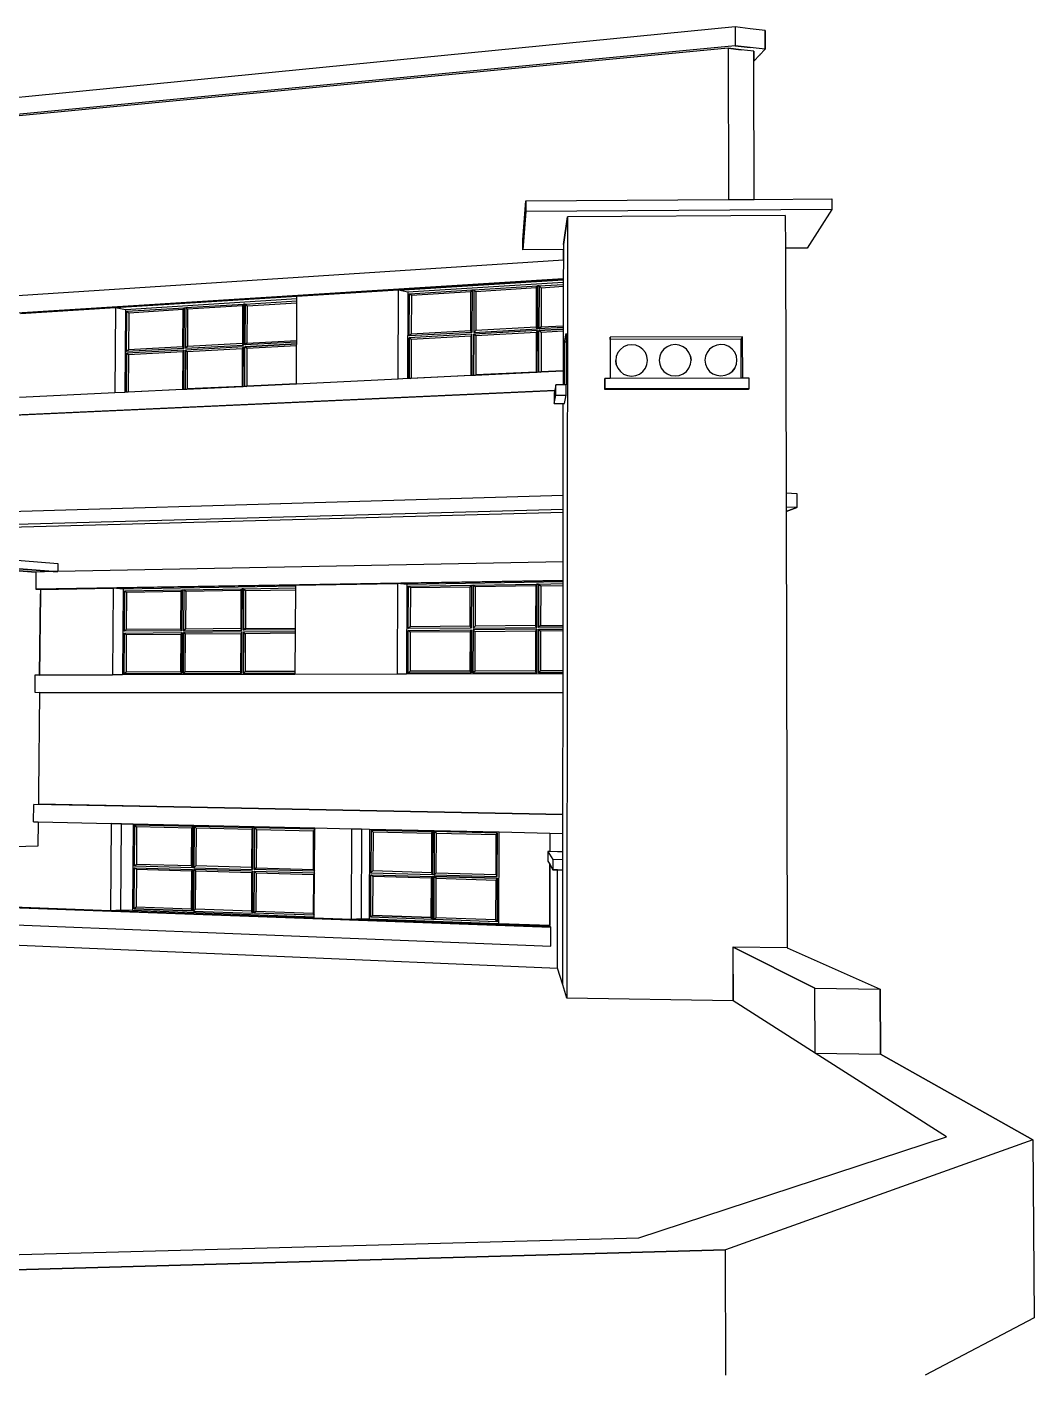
# Model space of a CAD drawing. Header units: metres. Extents: x -0.2 to 17.8, y -0.3 to 9.8.
# Drawn here: x 10.25 to 17.85, y -0.33 to 9.84 of the extents above; entities that cross this region are included whole.
import ezdxf

# ---------------------------------------------------------------- set-up
doc = ezdxf.new("R2010")
doc.units = ezdxf.units.M
for name, color, linetype in [('02_MURS_MAISON-F', 7, 'CONTINUOUS'), ('04_MENUISERIE-F', 7, 'CONTINUOUS'), ('22_COUVERTURE-F', 7, 'CONTINUOUS'), ('LAYER0-F', 7, 'CONTINUOUS'), ('Z_04_EXT_-F', 7, 'CONTINUOUS')]:
    doc.layers.add(name, color=color, linetype=linetype)

msp = doc.modelspace()

# ---------------------------------------------------------------- linework, layer by layer
at = {"layer": '02_MURS_MAISON-F', "color": 7}
for points in [[(15.819, 9.813), (15.706, 9.826), (15.592, 9.84), (4.833, 8.781)], [(15.592, 9.84), (15.592, 9.698)], [(15.734, 9.582), (15.82, 9.672), (15.819, 9.813)], [(15.819, 9.813), (15.82, 9.672)], [(15.82, 9.672), (15.706, 9.685), (15.592, 9.698), (4.83, 8.669)], [(15.541, 9.679), (15.543, 8.538)], [(15.592, 9.698), (15.706, 9.685)], [(15.736, 8.539), (15.734, 9.582), (15.734, 9.657)], [(15.734, 9.657), (15.734, 9.582)], [(14.298, 8.081), (5.328, 7.494)], [(5.411, 7.385), (14.297, 7.942)], [(13.054, 7.855), (14.297, 7.932)], [(14.297, 7.932), (13.054, 7.855)], [(13.052, 7.183), (13.054, 7.855)], [(13.124, 7.839), (13.054, 7.855)], [(12.287, 7.807), (10.919, 7.722)], [(12.284, 7.146), (12.284, 7.149), (12.285, 7.435), (12.286, 7.449), (12.286, 7.475), (12.287, 7.76), (12.287, 7.774), (12.287, 7.788), (12.287, 7.807)], [(10.919, 7.722), (10.914, 7.079)], [(10.995, 7.707), (10.919, 7.722)], [(14.297, 7.244), (14.125, 7.235), (14.113, 7.235), (14.1, 7.234), (14.093, 7.234), (13.632, 7.211), (13.62, 7.211), (13.608, 7.21), (13.601, 7.21), (13.145, 7.188), (13.134, 7.187), (13.122, 7.187), (13.052, 7.183), (12.284, 7.146), (11.906, 7.127), (11.894, 7.127), (11.883, 7.126), (11.877, 7.126), (11.456, 7.106), (11.445, 7.105), (11.433, 7.105), (11.428, 7.104), (11.012, 7.084), (11.001, 7.084), (10.99, 7.083), (10.914, 7.079), (10.196, 7.045)], [(5.312, 6.693), (14.233, 7.101)], [(14.296, 6.306), (4.92, 6.029), (4.815, 6.026), (4.759, 6.024)], [(15.977, 6.325), (16.059, 6.321)], [(16.059, 6.321), (16.059, 6.214)], [(16.059, 6.214), (15.977, 6.217)], [(16.059, 6.214), (15.977, 6.186)], [(15.977, 6.186), (16.059, 6.214)], [(14.296, 6.2), (4.758, 5.938)], [(4.758, 5.938), (4.813, 5.934), (4.918, 5.927), (14.296, 6.181)], [(14.296, 5.806), (10.485, 5.732), (10.45, 5.731)], [(10.45, 5.731), (10.485, 5.732)], [(14.295, 5.665), (10.318, 5.599)], [(10.978, 5.6), (10.902, 5.606), (10.353, 5.597)], [(10.353, 5.597), (10.902, 5.606)], [(10.902, 5.606), (10.897, 4.952)], [(12.276, 5.628), (12.276, 5.608), (12.276, 5.594), (12.275, 5.306), (12.274, 5.293), (12.274, 5.266), (12.273, 4.978), (12.273, 4.964), (12.273, 4.955)], [(14.295, 5.662), (13.047, 5.641), (12.276, 5.628)], [(12.276, 5.628), (13.047, 5.641)], [(13.047, 5.641), (13.044, 4.957)], [(13.117, 5.635), (13.047, 5.641)], [(14.295, 4.96), (13.114, 4.957), (13.044, 4.957), (12.273, 4.955), (10.973, 4.952), (10.897, 4.952), (10.347, 4.951), (10.312, 4.951)], [(10.347, 4.951), (10.897, 4.952)], [(10.311, 4.821), (14.295, 4.819)], [(14.294, 3.899), (10.303, 3.975)], [(10.302, 3.844), (10.337, 3.844), (10.888, 3.832), (10.964, 3.83), (11.054, 3.828), (12.422, 3.798), (12.703, 3.792), (12.774, 3.79), (12.835, 3.789), (13.812, 3.768), (14.195, 3.759), (14.294, 3.757)], [(10.888, 3.832), (10.883, 3.173)], [(10.964, 3.83), (10.888, 3.832)], [(10.959, 3.178), (10.964, 3.83)], [(12.418, 3.118), (12.418, 3.14), (12.42, 3.457), (12.42, 3.458), (12.42, 3.471), (12.42, 3.473), (12.422, 3.789), (12.422, 3.798)], [(12.7, 3.108), (12.703, 3.792)], [(12.774, 3.79), (12.772, 3.113)], [(14.195, 3.759), (14.194, 3.619)], [(14.194, 3.054), (14.194, 3.061), (14.194, 3.524)], [(14.194, 3.524), (14.194, 3.061)], [(9.784, 3.21), (14.203, 3.05)], [(11.049, 3.175), (10.959, 3.178), (10.883, 3.173)], [(10.883, 3.173), (12.418, 3.118)], [(12.418, 3.118), (10.883, 3.173)], [(9.782, 3.081), (14.203, 2.907)], [(12.832, 3.11), (12.772, 3.113), (12.7, 3.108)], [(14.203, 3.05), (14.194, 3.054), (12.7, 3.108)], [(14.194, 3.061), (13.811, 3.075)], [(14.203, 2.907), (14.203, 3.05)]]:
    msp.add_lwpolyline(points, dxfattribs=at)
at = {"layer": '04_MENUISERIE-F', "color": 7}
for points in [[(13.136, 7.827), (13.609, 7.856), (13.622, 7.857), (14.101, 7.886), (14.114, 7.887), (14.297, 7.898)], [(13.6, 7.841), (13.151, 7.813), (13.136, 7.827)], [(13.608, 7.535), (13.599, 7.548), (13.6, 7.841), (13.609, 7.856)], [(13.609, 7.856), (13.608, 7.535)], [(13.622, 7.857), (13.621, 7.536)], [(14.092, 7.871), (13.637, 7.843), (13.622, 7.857)], [(13.637, 7.843), (13.636, 7.55)], [(14.101, 7.886), (14.092, 7.871)], [(14.092, 7.871), (14.101, 7.886)], [(14.114, 7.887), (14.101, 7.886)], [(14.101, 7.562), (14.101, 7.886)], [(14.113, 7.563), (14.114, 7.887)], [(14.114, 7.887), (14.113, 7.563)], [(14.114, 7.887), (14.129, 7.873), (14.297, 7.884)], [(14.129, 7.873), (14.129, 7.577)], [(11.005, 7.695), (11.438, 7.722), (11.449, 7.723), (11.887, 7.749), (11.898, 7.75), (12.287, 7.774)], [(11.878, 7.735), (11.463, 7.71)], [(11.887, 7.749), (11.878, 7.735)], [(11.878, 7.735), (11.887, 7.749)], [(11.885, 7.44), (11.887, 7.749)], [(11.898, 7.75), (11.887, 7.749)], [(11.896, 7.441), (11.898, 7.75)], [(11.898, 7.75), (11.896, 7.441)], [(11.898, 7.75), (11.913, 7.737), (12.287, 7.76)], [(11.913, 7.737), (11.911, 7.454)], [(13.135, 7.509), (13.136, 7.827)], [(13.151, 7.813), (13.15, 7.523)], [(11.003, 7.392), (11.005, 7.695)], [(11.43, 7.708), (11.02, 7.682), (11.005, 7.695)], [(11.02, 7.682), (11.018, 7.405)], [(11.436, 7.415), (11.428, 7.427), (11.43, 7.708), (11.438, 7.722)], [(11.438, 7.722), (11.436, 7.415)], [(11.449, 7.723), (11.447, 7.416)], [(11.463, 7.71), (11.449, 7.723)], [(11.463, 7.71), (11.462, 7.429)], [(13.599, 7.548), (13.15, 7.523), (13.135, 7.509)], [(13.608, 7.535), (13.135, 7.509)], [(14.091, 7.575), (13.636, 7.55), (13.621, 7.536)], [(13.621, 7.536), (14.101, 7.562)], [(14.101, 7.549), (13.621, 7.522)], [(14.091, 7.534), (13.636, 7.509), (13.621, 7.522)], [(14.101, 7.562), (14.091, 7.575)], [(14.101, 7.549), (14.091, 7.534)], [(14.1, 7.234), (14.101, 7.549)], [(14.113, 7.563), (14.129, 7.577), (14.297, 7.586)], [(14.129, 7.577), (14.113, 7.563)], [(14.297, 7.573), (14.113, 7.563)], [(14.113, 7.549), (14.297, 7.559)], [(14.297, 7.559), (14.113, 7.549)], [(14.297, 7.545), (14.129, 7.536), (14.113, 7.549)], [(14.113, 7.235), (14.113, 7.549)], [(14.129, 7.536), (14.129, 7.239)], [(11.428, 7.427), (11.018, 7.405), (11.003, 7.392)], [(11.877, 7.452), (11.462, 7.429), (11.447, 7.416)], [(11.447, 7.416), (11.885, 7.44)], [(11.885, 7.427), (11.447, 7.403)], [(11.885, 7.427), (11.876, 7.413)], [(11.885, 7.44), (11.877, 7.452)], [(11.883, 7.126), (11.885, 7.427)], [(11.894, 7.127), (11.896, 7.428)], [(11.896, 7.441), (11.911, 7.454), (12.286, 7.475)], [(12.286, 7.462), (11.896, 7.441)], [(11.911, 7.454), (11.896, 7.441)], [(11.896, 7.428), (12.286, 7.449)], [(12.286, 7.449), (11.896, 7.428)], [(12.285, 7.435), (11.911, 7.414), (11.896, 7.428)], [(13.135, 7.495), (13.134, 7.187)], [(13.134, 7.187), (13.135, 7.495)], [(13.608, 7.522), (13.135, 7.495)], [(13.599, 7.507), (13.15, 7.482), (13.135, 7.495)], [(13.15, 7.482), (13.149, 7.191)], [(13.608, 7.522), (13.599, 7.507), (13.599, 7.213), (13.601, 7.21)], [(13.608, 7.21), (13.608, 7.522)], [(13.621, 7.522), (13.62, 7.211)], [(13.62, 7.211), (13.621, 7.522)], [(13.636, 7.509), (13.636, 7.215)], [(11.003, 7.379), (11.001, 7.084)], [(11.001, 7.084), (11.003, 7.379)], [(11.436, 7.415), (11.003, 7.392)], [(11.435, 7.402), (11.003, 7.379)], [(11.017, 7.366), (11.003, 7.379)], [(11.017, 7.366), (11.015, 7.088)], [(11.428, 7.388), (11.017, 7.366)], [(11.435, 7.402), (11.428, 7.388), (11.426, 7.107), (11.428, 7.104)], [(11.433, 7.105), (11.435, 7.402)], [(11.447, 7.403), (11.445, 7.105)], [(11.445, 7.105), (11.447, 7.403)], [(11.461, 7.39), (11.447, 7.403)], [(11.461, 7.39), (11.459, 7.109)], [(11.876, 7.413), (11.461, 7.39)], [(11.911, 7.414), (11.909, 7.131)], [(13.632, 7.211), (13.636, 7.215), (14.091, 7.237)], [(14.091, 7.237), (13.636, 7.215)], [(14.091, 7.237), (14.093, 7.234)], [(14.125, 7.235), (14.129, 7.239), (14.297, 7.247)], [(14.297, 7.247), (14.129, 7.239)], [(11.456, 7.106), (11.459, 7.109), (11.875, 7.129)], [(11.875, 7.129), (11.459, 7.109)], [(11.875, 7.129), (11.877, 7.126)], [(11.906, 7.127), (11.909, 7.131), (12.284, 7.149)], [(12.284, 7.149), (11.909, 7.131)], [(13.145, 7.188), (13.149, 7.191), (13.599, 7.213)], [(11.012, 7.084), (11.015, 7.088), (11.426, 7.107)], [(10.989, 5.587), (11.423, 5.594), (11.434, 5.595), (11.874, 5.601), (11.885, 5.602), (12.276, 5.608)], [(11.421, 5.285), (11.413, 5.298), (11.415, 5.581), (11.423, 5.594)], [(11.423, 5.594), (11.421, 5.285)], [(11.434, 5.595), (11.432, 5.285)], [(11.866, 5.588), (11.449, 5.581), (11.434, 5.595)], [(11.874, 5.601), (11.866, 5.588)], [(11.866, 5.588), (11.874, 5.601)], [(11.872, 5.289), (11.874, 5.601)], [(11.885, 5.602), (11.874, 5.601)], [(11.884, 5.289), (11.885, 5.602)], [(11.885, 5.602), (11.884, 5.289)], [(11.885, 5.602), (11.9, 5.588), (12.276, 5.594)], [(13.128, 5.301), (13.129, 5.622)], [(13.129, 5.622), (13.604, 5.629), (13.617, 5.63), (14.098, 5.637), (14.111, 5.637), (14.295, 5.641)], [(13.595, 5.615), (13.144, 5.608), (13.129, 5.622)], [(13.144, 5.608), (13.143, 5.315)], [(13.603, 5.306), (13.594, 5.319), (13.595, 5.615), (13.604, 5.629)], [(13.604, 5.629), (13.603, 5.306)], [(13.617, 5.63), (13.616, 5.306)], [(14.089, 5.623), (13.632, 5.616), (13.617, 5.63)], [(13.632, 5.616), (13.631, 5.319)], [(14.098, 5.637), (14.089, 5.623)], [(14.089, 5.623), (14.098, 5.637)], [(14.098, 5.31), (14.098, 5.637)], [(14.111, 5.637), (14.098, 5.637)], [(14.111, 5.311), (14.111, 5.637)], [(14.111, 5.637), (14.127, 5.624), (14.295, 5.626)], [(14.111, 5.637), (14.111, 5.311)], [(14.127, 5.624), (14.126, 5.324)], [(10.987, 5.281), (10.989, 5.587)], [(11.415, 5.581), (11.003, 5.574), (10.989, 5.587)], [(11.003, 5.574), (11.001, 5.294)], [(11.449, 5.581), (11.447, 5.298)], [(11.9, 5.588), (11.899, 5.303)], [(11.413, 5.298), (11.001, 5.294), (10.987, 5.281)], [(11.864, 5.302), (11.447, 5.298), (11.432, 5.285)], [(11.432, 5.285), (11.872, 5.289)], [(11.872, 5.289), (11.864, 5.302)], [(11.884, 5.289), (11.899, 5.303), (12.275, 5.306)], [(11.899, 5.303), (11.884, 5.289)], [(12.274, 5.293), (11.884, 5.289)], [(13.594, 5.319), (13.143, 5.315), (13.128, 5.301)], [(13.603, 5.306), (13.128, 5.301)], [(13.128, 5.287), (13.603, 5.292)], [(13.603, 5.292), (13.594, 5.278), (13.593, 4.981), (13.603, 4.968)], [(13.603, 5.292), (13.603, 4.968)], [(13.616, 5.292), (13.615, 4.968)], [(13.615, 4.968), (13.616, 5.292)], [(14.088, 5.324), (13.631, 5.319), (13.616, 5.306)], [(13.616, 5.306), (14.098, 5.31)], [(14.098, 5.296), (13.616, 5.292)], [(14.088, 5.282), (13.631, 5.278), (13.616, 5.292)], [(13.631, 5.278), (13.616, 5.292)], [(14.098, 5.31), (14.088, 5.324)], [(14.098, 5.296), (14.088, 5.282)], [(14.097, 4.969), (14.098, 5.296)], [(14.11, 4.969), (14.111, 5.297)], [(14.111, 5.297), (14.11, 4.969)], [(14.111, 5.311), (14.126, 5.324), (14.295, 5.326)], [(14.126, 5.324), (14.111, 5.311)], [(14.295, 5.312), (14.111, 5.311)], [(14.111, 5.297), (14.295, 5.298)], [(14.295, 5.284), (14.126, 5.283), (14.111, 5.297)], [(10.984, 4.961), (10.987, 5.268)], [(11.421, 5.285), (10.987, 5.281)], [(10.987, 5.268), (11.421, 5.272)], [(11.413, 5.258), (11.001, 5.255), (10.987, 5.268)], [(11.001, 5.255), (10.999, 4.974)], [(11.421, 5.272), (11.413, 5.258), (11.411, 4.975), (11.419, 4.962)], [(11.421, 5.272), (11.419, 4.962)], [(11.432, 5.272), (11.43, 4.962)], [(11.43, 4.962), (11.432, 5.272)], [(11.872, 5.276), (11.432, 5.272)], [(11.864, 5.262), (11.447, 5.259), (11.432, 5.272)], [(11.447, 5.259), (11.432, 5.272)], [(11.445, 4.975), (11.447, 5.259)], [(11.872, 5.276), (11.864, 5.262)], [(11.87, 4.963), (11.872, 5.276)], [(11.882, 4.963), (11.884, 5.276)], [(11.884, 5.276), (11.882, 4.963)], [(11.884, 5.276), (12.274, 5.28)], [(12.274, 5.266), (11.898, 5.263), (11.884, 5.276)], [(11.898, 5.263), (11.897, 4.977)], [(13.127, 4.966), (13.128, 5.287)], [(13.594, 5.278), (13.143, 5.274), (13.128, 5.287)], [(13.143, 5.274), (13.142, 4.98)], [(13.631, 4.981), (13.631, 5.278)], [(14.126, 5.283), (14.126, 4.983)], [(14.295, 4.983), (14.126, 4.983), (14.11, 4.969)], [(11.411, 4.975), (10.999, 4.974), (10.984, 4.961)], [(11.419, 4.962), (10.984, 4.961)], [(10.984, 4.961), (11.419, 4.962)], [(11.862, 4.976), (11.445, 4.975), (11.43, 4.962)], [(11.43, 4.962), (11.87, 4.963)], [(11.87, 4.963), (11.862, 4.976)], [(12.273, 4.978), (11.897, 4.977), (11.882, 4.963)], [(12.273, 4.964), (11.882, 4.963)], [(13.593, 4.981), (13.142, 4.98), (13.127, 4.966)], [(13.603, 4.968), (13.127, 4.966)], [(13.127, 4.966), (13.603, 4.968)], [(14.088, 4.983), (13.631, 4.981), (13.615, 4.968)], [(13.615, 4.968), (14.097, 4.969)], [(14.097, 4.969), (14.088, 4.983)], [(14.295, 4.969), (14.11, 4.969)], [(11.054, 3.828), (11.049, 3.175)], [(11.063, 3.51), (11.065, 3.82)], [(11.065, 3.82), (11.502, 3.81), (11.513, 3.81), (11.956, 3.8), (11.968, 3.8), (12.422, 3.79)], [(11.494, 3.797), (11.079, 3.806), (11.065, 3.82)], [(11.079, 3.806), (11.077, 3.523)], [(11.5, 3.498), (11.492, 3.511), (11.494, 3.797), (11.502, 3.81)], [(11.502, 3.81), (11.5, 3.498)], [(11.513, 3.81), (11.511, 3.498)], [(11.948, 3.787), (11.528, 3.796), (11.513, 3.81)], [(11.528, 3.796), (11.526, 3.511)], [(11.956, 3.8), (11.948, 3.787)], [(11.948, 3.787), (11.956, 3.8)], [(11.954, 3.485), (11.956, 3.8)], [(11.968, 3.8), (11.956, 3.8)], [(11.966, 3.484), (11.968, 3.8)], [(11.968, 3.8), (11.966, 3.484)], [(11.968, 3.8), (11.983, 3.786), (12.414, 3.776)], [(11.983, 3.786), (11.981, 3.498)], [(12.422, 3.789), (12.414, 3.776), (12.412, 3.485), (12.42, 3.473)], [(12.412, 3.485), (12.414, 3.776)], [(12.835, 3.789), (12.832, 3.11)], [(12.847, 3.78), (12.845, 3.459)], [(13.312, 3.77), (12.847, 3.78)], [(13.303, 3.757), (12.862, 3.767), (12.847, 3.78)], [(12.847, 3.78), (13.312, 3.77)], [(12.862, 3.767), (12.861, 3.473)], [(13.312, 3.77), (13.303, 3.757), (13.302, 3.46), (13.311, 3.446)], [(13.303, 3.757), (13.312, 3.77)], [(13.311, 3.446), (13.312, 3.77)], [(13.311, 3.446), (13.312, 3.77)], [(13.8, 3.759), (13.324, 3.77), (13.312, 3.77)], [(13.79, 3.746), (13.34, 3.756), (13.324, 3.77)], [(13.324, 3.77), (13.324, 3.445)], [(13.324, 3.445), (13.324, 3.77)], [(13.811, 3.075), (13.812, 3.768)], [(13.339, 3.459), (13.34, 3.756)], [(13.799, 3.431), (13.79, 3.446), (13.79, 3.746), (13.8, 3.759)], [(13.799, 3.431), (13.8, 3.759)], [(11.06, 3.188), (11.062, 3.497)], [(11.062, 3.497), (11.5, 3.485)], [(11.492, 3.472), (11.077, 3.484), (11.062, 3.497)], [(11.492, 3.511), (11.077, 3.523), (11.063, 3.51)], [(11.5, 3.498), (11.063, 3.51)], [(11.077, 3.484), (11.075, 3.201)], [(11.5, 3.485), (11.492, 3.472), (11.49, 3.186), (11.498, 3.172)], [(11.5, 3.485), (11.498, 3.172)], [(11.511, 3.484), (11.509, 3.171)], [(11.509, 3.171), (11.511, 3.484)], [(11.946, 3.499), (11.526, 3.511), (11.511, 3.498)], [(11.511, 3.498), (11.954, 3.485)], [(11.946, 3.458), (11.526, 3.471), (11.511, 3.484)], [(11.954, 3.471), (11.511, 3.484)], [(11.526, 3.471), (11.511, 3.484)], [(11.524, 3.185), (11.526, 3.471)], [(11.954, 3.485), (11.946, 3.499)], [(11.954, 3.471), (11.946, 3.458)], [(11.953, 3.156), (11.954, 3.471)], [(11.964, 3.155), (11.966, 3.471)], [(11.966, 3.471), (11.964, 3.155)], [(11.966, 3.484), (11.981, 3.498), (12.412, 3.485)], [(11.981, 3.498), (11.966, 3.484)], [(12.42, 3.471), (11.966, 3.484)], [(11.966, 3.471), (12.42, 3.458)], [(12.412, 3.445), (11.981, 3.457), (11.966, 3.471)], [(13.302, 3.46), (12.861, 3.473), (12.845, 3.459)], [(12.845, 3.459), (13.311, 3.446), (13.324, 3.445), (13.799, 3.431)], [(13.324, 3.445), (13.339, 3.459), (13.79, 3.446)], [(11.981, 3.457), (11.979, 3.168)], [(12.42, 3.457), (12.412, 3.445), (12.411, 3.153), (12.418, 3.14)], [(12.844, 3.124), (12.845, 3.445)], [(12.845, 3.445), (13.311, 3.432), (13.323, 3.431), (13.339, 3.418), (13.79, 3.404)], [(13.302, 3.419), (12.86, 3.431), (12.845, 3.445)], [(12.86, 3.431), (12.859, 3.137)], [(13.31, 3.107), (13.301, 3.122), (13.302, 3.419), (13.311, 3.432)], [(13.311, 3.432), (13.31, 3.107)], [(13.31, 3.107), (13.311, 3.432)], [(13.323, 3.107), (13.323, 3.431)], [(13.323, 3.431), (13.799, 3.418)], [(13.799, 3.418), (13.323, 3.431)], [(13.339, 3.418), (13.323, 3.431)], [(13.323, 3.107), (13.323, 3.431)], [(13.338, 3.12), (13.339, 3.418)], [(13.798, 3.09), (13.789, 3.104), (13.79, 3.404), (13.799, 3.418)], [(13.799, 3.418), (13.798, 3.09)], [(11.49, 3.186), (11.075, 3.201), (11.06, 3.188)], [(11.498, 3.172), (11.06, 3.188)], [(11.06, 3.188), (11.498, 3.172)], [(11.945, 3.17), (11.524, 3.185), (11.509, 3.171)], [(11.509, 3.171), (11.953, 3.156)], [(11.953, 3.156), (11.945, 3.17)], [(12.411, 3.153), (11.979, 3.168), (11.964, 3.155)], [(12.418, 3.139), (11.964, 3.155)], [(12.844, 3.124), (12.859, 3.137), (13.301, 3.122)], [(13.798, 3.09), (13.323, 3.107), (13.31, 3.107), (12.844, 3.124)], [(13.301, 3.122), (12.859, 3.137)], [(13.789, 3.104), (13.338, 3.12), (13.323, 3.107)]]:
    msp.add_lwpolyline(points, dxfattribs=at)
at = {"layer": '22_COUVERTURE-F', "color": 7}
msp.add_lwpolyline([(15.781, 9.63), (15.785, 9.638)], dxfattribs=at)
at = {"layer": 'LAYER0-F', "color": 7}
for points in [[(15.734, 9.657), (15.638, 9.668), (15.541, 9.679), (4.974, 8.672), (4.87, 8.662)], [(15.541, 9.679), (15.638, 9.668)], [(14.329, 8.407), (14.298, 8.199)], [(14.298, 8.199), (14.329, 8.407)], [(15.971, 8.417), (14.329, 8.407)], [(13.054, 7.855), (12.287, 7.807)], [(13.124, 7.839), (13.122, 7.187)], [(14.297, 7.912), (13.124, 7.839)], [(14.092, 7.871), (14.091, 7.575)], [(12.287, 7.788), (10.995, 7.707)], [(11.878, 7.735), (11.877, 7.452)], [(10.919, 7.722), (10.202, 7.677)], [(10.995, 7.707), (10.99, 7.083)], [(14.091, 7.534), (14.091, 7.237)], [(11.876, 7.413), (11.875, 7.129)], [(14.231, 7.094), (5.351, 6.689)], [(10.45, 5.731), (10.319, 5.728), (9.81, 5.768)], [(9.81, 5.768), (10.319, 5.728)], [(10.319, 5.728), (10.318, 5.599)], [(10.485, 5.793), (10.485, 5.732)], [(10.318, 5.599), (10.353, 5.597)], [(10.353, 5.597), (10.353, 5.564), (10.347, 4.951)], [(12.276, 5.628), (10.902, 5.606)], [(10.978, 5.6), (10.973, 4.952)], [(12.276, 5.621), (10.978, 5.6)], [(13.117, 5.635), (13.114, 4.957)], [(14.295, 5.654), (13.117, 5.635)], [(14.089, 5.623), (14.088, 5.324)], [(10.347, 4.951), (10.353, 5.564)], [(11.866, 5.588), (11.864, 5.302)], [(11.864, 5.262), (11.862, 4.976)], [(14.088, 5.282), (14.088, 4.983)], [(10.312, 4.951), (10.311, 4.821)], [(10.311, 4.821), (10.346, 4.82), (14.295, 4.818)], [(10.346, 4.82), (10.339, 4.06), (10.338, 3.976)], [(14.295, 4.818), (10.346, 4.82)], [(10.302, 3.844), (10.303, 3.975)], [(10.303, 3.975), (10.338, 3.976), (14.294, 3.9)], [(14.294, 3.9), (10.338, 3.976)], [(10.337, 3.844), (10.335, 3.66)], [(11.948, 3.787), (11.946, 3.499)], [(14.181, 3.619), (14.217, 3.559), (14.217, 3.483)], [(14.294, 3.617), (14.253, 3.618), (14.194, 3.619), (14.181, 3.619)], [(14.181, 3.619), (14.181, 3.548), (14.194, 3.524), (14.217, 3.483)], [(11.946, 3.458), (11.945, 3.17)], [(14.294, 3.558), (14.217, 3.559)], [(14.217, 3.483), (14.253, 3.482), (14.294, 3.482)], [(14.253, 3.482), (14.217, 3.483)], [(14.324, 2.514), (14.293, 2.613), (14.252, 2.741), (14.253, 3.482)], [(14.293, 2.613), (14.294, 3.482), (14.294, 3.558)], [(10.883, 3.173), (10.149, 3.2)], [(12.418, 3.125), (11.049, 3.175)], [(12.7, 3.108), (12.418, 3.118)], [(13.811, 3.075), (12.832, 3.11)], [(9.781, 2.931), (14.252, 2.741)], [(15.986, 2.893), (15.576, 2.899)], [(15.576, 2.899), (15.577, 2.494)], [(16.196, 2.099), (15.579, 2.493), (15.577, 2.494), (14.324, 2.514)]]:
    msp.add_lwpolyline(points, dxfattribs=at)
at = {"layer": 'Z_04_EXT_-F', "color": 7}
for points in [[(14.013, 8.528), (15.543, 8.538), (15.64, 8.539), (15.736, 8.539), (16.323, 8.543)], [(16.323, 8.543), (16.323, 8.463), (16.136, 8.171)], [(14.013, 8.528), (14.013, 8.448), (13.992, 8.159)], [(13.992, 8.159), (13.992, 8.233), (14.013, 8.528)], [(16.323, 8.463), (14.013, 8.448)], [(14.329, 8.407), (14.324, 2.514)], [(15.971, 8.417), (15.972, 8.17), (15.977, 6.325), (15.977, 6.217), (15.977, 6.212), (15.977, 6.186), (15.986, 2.893)], [(13.992, 8.233), (13.992, 8.159)], [(14.298, 8.161), (13.992, 8.159)], [(14.298, 8.199), (14.298, 8.081), (14.297, 7.942), (14.297, 7.884), (14.297, 7.586), (14.297, 7.545), (14.297, 7.247), (14.297, 7.244), (14.297, 7.141)], [(14.298, 8.081), (14.298, 8.161)], [(16.136, 8.171), (15.972, 8.17)], [(14.306, 7.141), (14.306, 7.461), (14.319, 7.527)], [(14.319, 7.527), (14.319, 7.461), (14.318, 7.141)], [(14.319, 7.461), (14.306, 7.461)], [(15.649, 7.503), (14.649, 7.5)], [(14.649, 7.5), (14.649, 7.191)], [(14.649, 7.482), (14.649, 7.5)], [(15.638, 7.485), (14.649, 7.482)], [(14.692, 7.325), (14.696, 7.294), (14.708, 7.265), (14.727, 7.241), (14.752, 7.222), (14.781, 7.21), (14.812, 7.206), (14.843, 7.21), (14.872, 7.222), (14.896, 7.241), (14.916, 7.266), (14.928, 7.294), (14.932, 7.325), (14.928, 7.356), (14.916, 7.384), (14.896, 7.408), (14.872, 7.427), (14.843, 7.439), (14.812, 7.443), (14.781, 7.439), (14.752, 7.427), (14.727, 7.408), (14.708, 7.383), (14.696, 7.355), (14.692, 7.325)], [(15.26, 7.326), (15.256, 7.356), (15.244, 7.385), (15.225, 7.409), (15.2, 7.428), (15.171, 7.44), (15.14, 7.444), (15.109, 7.44), (15.08, 7.428), (15.055, 7.409), (15.036, 7.384), (15.024, 7.356), (15.02, 7.325), (15.024, 7.295), (15.036, 7.266), (15.055, 7.241), (15.08, 7.223), (15.109, 7.211), (15.14, 7.207), (15.171, 7.211), (15.2, 7.223), (15.225, 7.242), (15.244, 7.266), (15.256, 7.295), (15.26, 7.326)], [(15.571, 7.242), (15.59, 7.267), (15.602, 7.296), (15.606, 7.326), (15.602, 7.357), (15.59, 7.386), (15.57, 7.41), (15.545, 7.429), (15.516, 7.441), (15.485, 7.445), (15.454, 7.44), (15.425, 7.428), (15.4, 7.41), (15.381, 7.385), (15.369, 7.357), (15.365, 7.326), (15.369, 7.295), (15.381, 7.267), (15.4, 7.242), (15.425, 7.223), (15.454, 7.212), (15.486, 7.207), (15.517, 7.212), (15.546, 7.223), (15.571, 7.242)], [(15.638, 7.192), (15.638, 7.485), (15.649, 7.503)], [(15.65, 7.192), (15.649, 7.503)], [(14.696, 7.294), (14.692, 7.325)], [(15.256, 7.356), (15.26, 7.326)], [(15.59, 7.267), (15.571, 7.242)], [(14.24, 7.141), (14.233, 7.101), (14.231, 7.094), (14.228, 7.076), (14.228, 7)], [(14.228, 7), (14.24, 7.063), (14.24, 7.141)], [(14.319, 7.141), (14.297, 7.141), (14.24, 7.141)], [(14.305, 7), (14.319, 7.063), (14.319, 7.141)], [(14.318, 7.141), (14.319, 7.141)], [(14.609, 7.183), (14.612, 7.191)], [(14.609, 7.104), (14.612, 7.111), (14.612, 7.191)], [(14.612, 7.191), (14.609, 7.183)], [(14.609, 7.104), (14.609, 7.183)], [(14.612, 7.191), (14.649, 7.191), (15.638, 7.192), (15.696, 7.192)], [(15.696, 7.192), (15.696, 7.112), (15.691, 7.105)], [(14.24, 7.063), (14.319, 7.063)], [(15.691, 7.105), (14.609, 7.104)], [(15.696, 7.112), (14.612, 7.111)], [(14.228, 7), (14.305, 7)], [(14.294, 3.558), (14.294, 3.617), (14.294, 3.757), (14.294, 3.9), (14.294, 3.992), (14.295, 4.818), (14.295, 4.819), (14.295, 4.96), (14.295, 4.983), (14.295, 5.284), (14.295, 5.326), (14.295, 5.626), (14.295, 5.665), (14.296, 5.806), (14.296, 6.181), (14.296, 6.2), (14.296, 6.306), (14.297, 7)], [(7.304, 5.781), (9.252, 5.824), (10.45, 5.731)], [(7.305, 5.847), (9.253, 5.893), (10.485, 5.793)], [(10.45, 5.731), (9.252, 5.824)], [(10.335, 3.66), (10.153, 3.654), (9.793, 3.643), (9.788, 3.643)], [(15.576, 2.899), (15.578, 2.898), (16.194, 2.588), (16.686, 2.582)], [(15.579, 2.493), (15.578, 2.898)], [(16.194, 2.588), (15.578, 2.898)], [(15.986, 2.893), (16.686, 2.582)], [(16.196, 2.099), (16.194, 2.588)], [(16.686, 2.582), (16.688, 2.092)], [(16.688, 2.092), (16.686, 2.582)], [(17.186, 1.467), (16.196, 2.099)], [(16.196, 2.099), (16.688, 2.092), (17.838, 1.444)], [(17.838, 1.444), (16.688, 2.092)], [(1.7, 0.792), (2.313, 0.869), (5.987, 0.467), (14.867, 0.707), (17.186, 1.467)], [(17.838, 1.444), (15.52, 0.615), (5.69, 0.339), (1.7, 0.792)], [(17.838, 1.444), (17.847, 0.103)], [(5.69, 0.339), (15.52, 0.615)], [(15.522, -0.329), (15.52, 0.615)], [(17.847, 0.103), (17.027, -0.329)]]:
    msp.add_lwpolyline(points, dxfattribs=at)

doc.saveas('drawing.dxf')
